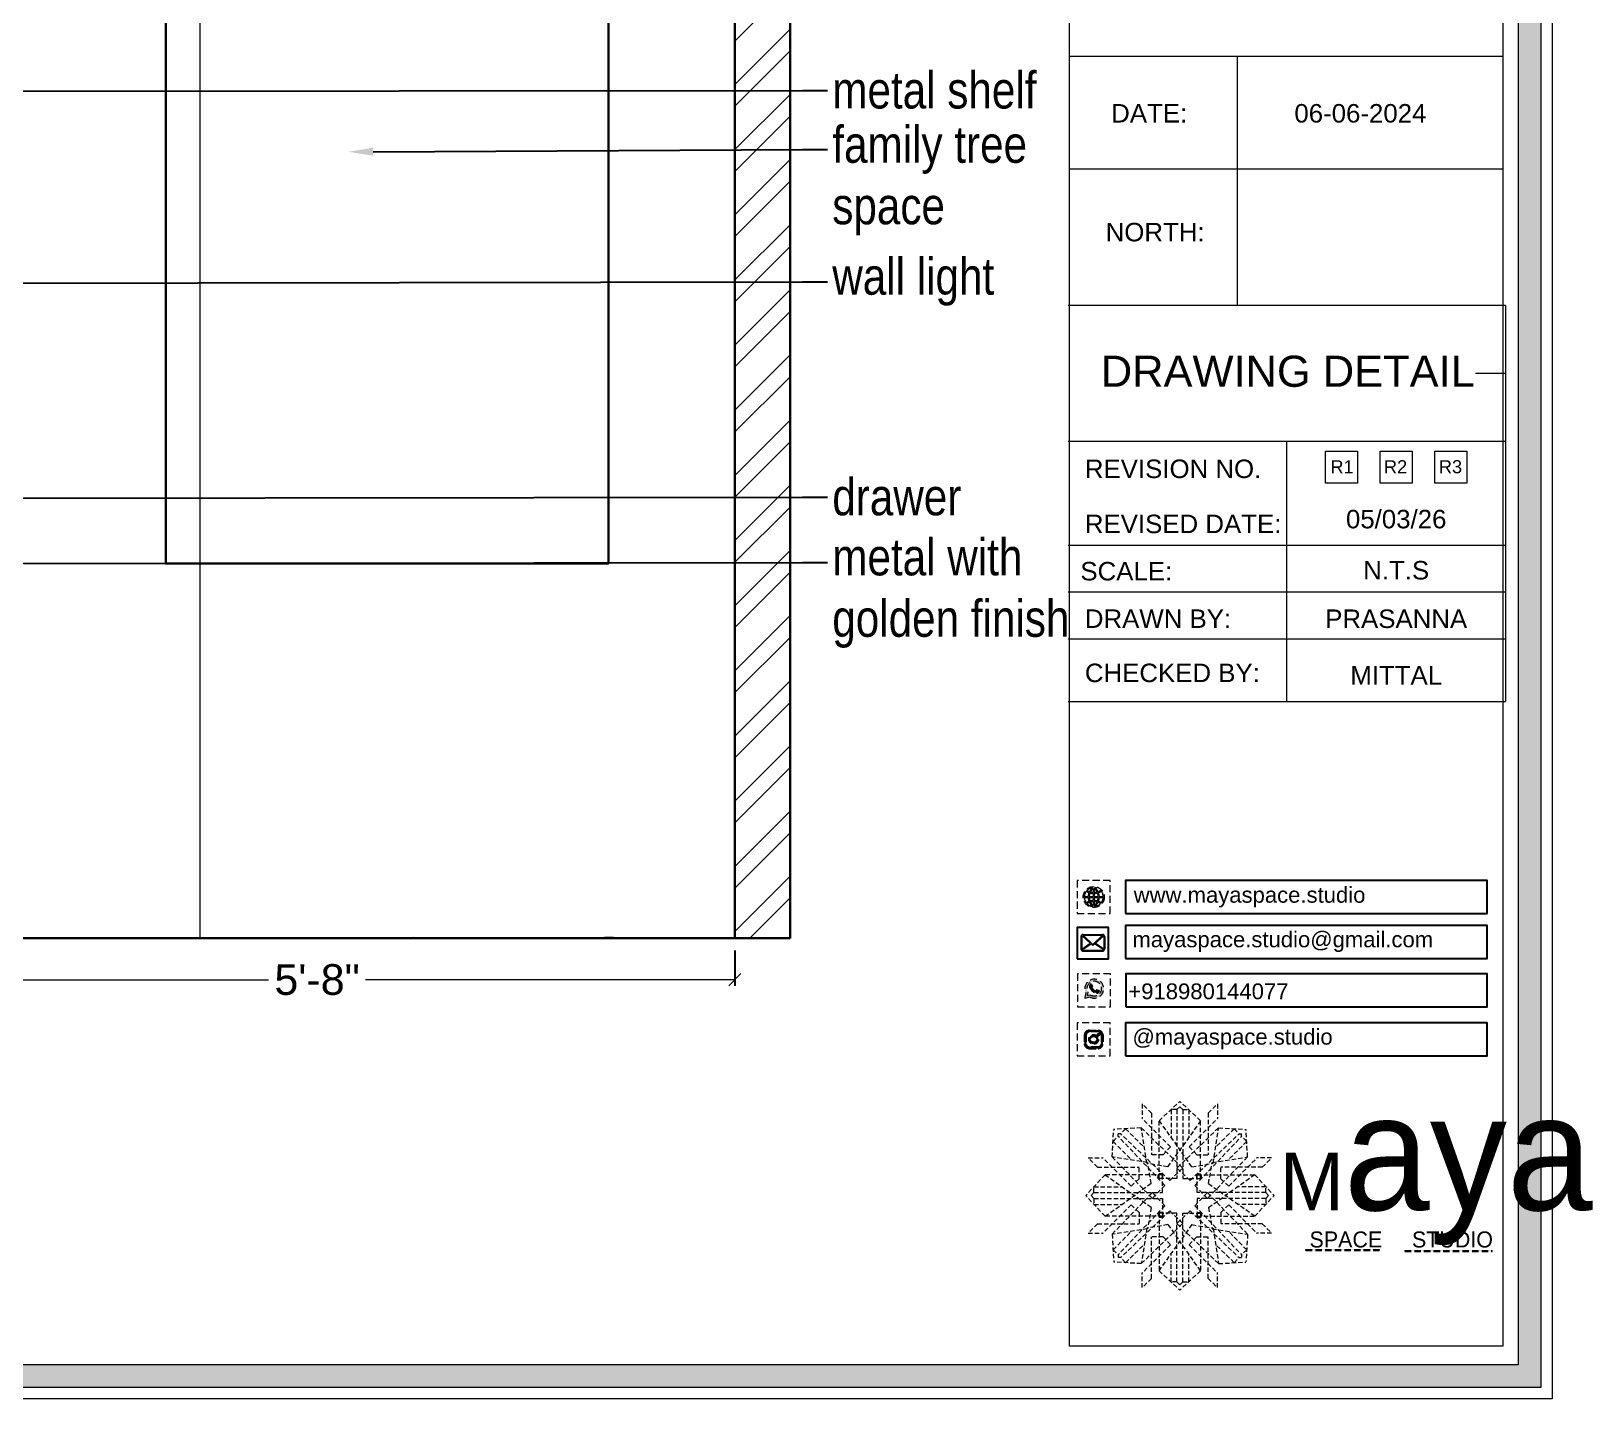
# Model space of a CAD drawing. Header units: millimetres. Extents: x 56222 to 3066687, y -650199 to -121287.
# Drawn here: x 131676.2 to 131803.3, y -183193.3 to -183082 of the extents above; entities that cross this region are included whole.
import ezdxf
from ezdxf import colors
from ezdxf.entities.mleader import LeaderData, LeaderLine
from ezdxf.enums import TextEntityAlignment as Align
from ezdxf.math import Vec2, Vec3

# ---------------------------------------------------------------- set-up
doc = ezdxf.new("R2010")
doc.units = ezdxf.units.MM
doc.header["$MEASUREMENT"] = 0
doc.header["$PDMODE"] = 35
doc.linetypes.add('DASHEDX2', pattern=[1.5, 1, -0.5])
doc.layers.get('Defpoints').update_dxf_attribs({"color": 220})
doc.layers.add('AR HATCH-7', color=7, linetype='Continuous')
for name, color, linetype, lineweight in [('dim05', 1, 'Continuous', 13), ('Dimension', 10, 'DASHEDX2', 20), ('FURNITURE', 32, 'Continuous', 9), ('HACHA', 253, 'Continuous', 5), ('NAME PLATE', 7, 'Continuous', 25), ('Text', 7, 'Continuous', 15), ('TILE', 14, 'Continuous', 9), ('wall', 7, 'Continuous', 30), ('XX~SLAB ( BEAM )~ ( DIM )', 7, 'Continuous', 9)]:
    doc.layers.add(name, color=color, linetype=linetype, lineweight=lineweight)
doc.styles.add('Arial', font='arial.ttf')
doc.styles.get("Standard").update_dxf_attribs({"font": 'arial.ttf', "height": 6})
doc.styles.add('style4', font='ARIALN.TTF')
doc.dimstyles.new('ISO-25', dxfattribs={"dimtxt": 2.5, "dimasz": 1, "dimexe": 0.5, "dimexo": 1, "dimtad": 0, "dimdec": 1, "dimlunit": 4, "dimtxsty": 'Standard', "dimblk": 'OBLIQUE', "dimcen": 2.5, "dimclrd": 1, "dimclre": 1, "dimclrt": 5, "dimadec": 0, "dimazin": 0, "dimtfac": 1, "dimtdec": 1, "dimtmove": 0, "dimatfit": 3, "dimfxl": 1, "dimlwd": -1, "dimarcsym": 0})

# ---------------------------------------------------------------- blocks, each defined once
blk = doc.blocks.new('_Oblique')
at = {"layer": 'wall', "color": 0, "lineweight": -2}
blk.add_line((-0.5, -0.5), (0.5, 0.5), dxfattribs=at)
blk = doc.blocks.new('*D228')
at = {"layer": 'Defpoints', "color": 0, "lineweight": 30, "transparency": 16777216}
for p in [(131665.49, -183155.85), (131733.49, -183155.85), (131733.49, -183159.23)]:
    blk.add_point(p, dxfattribs=at)
at = {"layer": 'dim05', "color": 1, "linetype": 'Continuous', "lineweight": -2, "transparency": 16777216}
for p, q in [((131665.49, -183156.85), (131665.49, -183159.73)), ((131733.49, -183156.85), (131733.49, -183159.73))]:
    blk.add_line(p, q, dxfattribs=at)
at = {"layer": 'dim05', "color": 1, "linetype": 'Continuous', "transparency": 16777216}
for p, q in [((131665.49, -183159.23), (131695.54, -183159.23)), ((131733.49, -183159.23), (131703.43, -183159.23))]:
    blk.add_line(p, q, dxfattribs=at)
at = {"layer": 'dim05', "color": 1, "transparency": 16777216, "rotation": 180}
blk.add_blockref('_Oblique', (131665.49, -183159.23), dxfattribs=at)
at = {"layer": 'dim05', "color": 1, "transparency": 16777216}
blk.add_blockref('_Oblique', (131733.49, -183159.23), dxfattribs=at)
at = {"layer": 'dim05', "color": 5, "lineweight": 25, "transparency": 16777216, "insert": (131699.49, -183159.23), "char_height": 2.5, "attachment_point": 5, "style": 'Arial'}
blk.add_mtext('5\'-8"', dxfattribs=at)
blk = doc.blocks.new('FSFSF')
at = {"color": 42, "lineweight": 5, "true_color": 0xe0ac11}
for p, q in [((28600.03, 143.51), (28600.03, 140.16)), ((28602.15, 141.41), (28600.03, 143.51)), ((28603.86, 139.69), (28608.58, 144.08)), ((28607.9, 142.22), (28606.58, 142.22)), ((28606.58, 142.22), (28606.58, 135.84)), ((28607.9, 142.22), (28608.58, 142.85)), ((28607.9, 142.22), (28607.9, 126.58)), ((28613.31, 139.69), (28608.58, 144.08)), ((28609.27, 142.22), (28608.59, 142.85)), ((28609.27, 142.22), (28609.27, 126.58)), ((28609.27, 142.22), (28610.59, 142.22)), ((28610.59, 142.22), (28610.59, 135.84)), ((28615.02, 141.41), (28617.14, 143.51)), ((28617.14, 143.51), (28617.14, 140.16)), ((28606.47, 133.76), (28600.03, 140.16)), ((28602.15, 141.41), (28602.15, 131.95)), ((28603.86, 126.58), (28603.86, 139.69)), ((28603.86, 139.69), (28608.58, 133.02)), ((28613.31, 139.69), (28608.59, 133.02)), ((28610.7, 133.76), (28617.14, 140.16)), ((28613.31, 126.58), (28613.31, 139.69)), ((28615.02, 141.41), (28615.02, 131.95)), ((28593.19, 131.45), (28593.54, 137.71)), ((28593.39, 135), (28594.56, 136.12)), ((28599.8, 138.06), (28593.54, 137.71)), ((28595.12, 136.69), (28594.53, 136.69)), ((28594.56, 136.12), (28594.56, 136.71)), ((28605.17, 124.98), (28594.56, 136.12)), ((28596.24, 137.86), (28595.12, 136.69)), ((28606.27, 126.08), (28595.12, 136.69)), ((28596.24, 137.86), (28600.47, 133.65)), ((28601.03, 130), (28599.8, 138.06)), ((28599.8, 138.05), (28608.58, 129.56)), ((28617.37, 138.05), (28608.59, 129.56)), ((28610.9, 126.08), (28622.05, 136.69)), ((28612.02, 124.98), (28622.62, 136.12)), ((28616.14, 130), (28617.37, 138.06)), ((28620.93, 137.86), (28616.7, 133.65)), ((28617.37, 138.06), (28623.63, 137.71)), ((28620.93, 137.86), (28622.05, 136.69)), ((28622.05, 136.69), (28622.64, 136.69)), ((28622.62, 136.12), (28622.62, 136.71)), ((28623.8, 135), (28622.62, 136.12)), ((28624, 131.45), (28623.65, 137.71)), ((28593.39, 135), (28597.6, 130.78)), ((28604.75, 131.95), (28602.15, 131.95)), ((28606.47, 133.76), (28604.75, 131.95)), ((28605.86, 129.18), (28608.58, 133.02)), ((28611.31, 129.18), (28608.59, 133.02)), ((28610.7, 133.76), (28612.42, 131.95)), ((28612.42, 131.95), (28615.02, 131.95)), ((28623.8, 135), (28619.59, 130.78)), ((28587.73, 131.22), (28591.08, 131.22)), ((28589.84, 129.1), (28587.73, 131.22)), ((28589.84, 129.1), (28599.29, 129.1)), ((28597.49, 124.78), (28591.08, 131.22)), ((28593.19, 131.45), (28601.69, 122.67)), ((28601.25, 130.22), (28593.19, 131.45)), ((28599.29, 126.5), (28599.29, 129.1)), ((28605.86, 129.18), (28601.03, 130)), ((28602.07, 125.39), (28601.25, 130.22)), ((28606.27, 126.08), (28608.58, 128.27)), ((28607.9, 128.92), (28608.58, 129.56)), ((28607.9, 128.92), (28608.58, 128.27)), ((28609.27, 128.92), (28608.59, 129.56)), ((28609.27, 128.92), (28608.59, 128.27)), ((28610.9, 126.08), (28608.59, 128.27)), ((28611.31, 129.18), (28616.14, 130)), ((28615.12, 125.39), (28615.94, 130.22)), ((28623.99, 131.45), (28615.5, 122.67)), ((28615.94, 130.22), (28624, 131.45)), ((28627.34, 129.1), (28617.89, 129.1)), ((28617.89, 126.5), (28617.89, 129.1)), ((28619.7, 124.78), (28626.1, 131.22)), ((28629.45, 131.22), (28626.1, 131.22)), ((28627.34, 129.1), (28629.45, 131.22)), ((28591.56, 127.39), (28587.17, 122.66)), ((28589.03, 123.35), (28589.03, 124.67)), ((28589.03, 124.67), (28595.4, 124.67)), ((28604.66, 127.39), (28591.56, 127.39)), ((28591.56, 127.39), (28598.23, 122.67)), ((28597.49, 124.78), (28599.29, 126.5)), ((28602.07, 125.39), (28598.23, 122.67)), ((28605.17, 124.98), (28602.97, 122.67)), ((28603.68, 126.54), (28603.68, 127.39)), ((28604.66, 126.54), (28603.68, 126.54)), ((28604.71, 127.57), (28603.86, 127.57)), ((28607.9, 126.58), (28603.86, 126.58)), ((28604.66, 123.35), (28604.66, 127.39)), ((28604.7, 126.58), (28604.71, 127.57)), ((28609.27, 126.58), (28613.31, 126.58)), ((28612.02, 124.98), (28614.21, 122.67)), ((28612.46, 126.58), (28612.46, 127.57)), ((28612.46, 127.57), (28613.31, 127.57)), ((28612.52, 123.35), (28612.52, 127.39)), ((28612.52, 127.39), (28625.63, 127.39)), ((28612.52, 126.54), (28613.51, 126.54)), ((28613.51, 126.54), (28613.51, 127.39)), ((28615.12, 125.39), (28618.96, 122.67)), ((28619.7, 124.78), (28617.89, 126.5)), ((28625.63, 127.39), (28618.96, 122.67)), ((28628.16, 124.67), (28621.78, 124.67)), ((28625.63, 127.39), (28630.02, 122.66)), ((28628.16, 123.35), (28628.16, 124.67)), ((28591.56, 117.94), (28587.17, 122.66)), ((28589.03, 123.35), (28588.4, 122.67)), ((28589.03, 121.98), (28588.4, 122.65)), ((28589.03, 123.35), (28604.66, 123.35)), ((28589.03, 121.98), (28604.66, 121.98)), ((28589.03, 121.98), (28589.03, 120.66)), ((28591.56, 117.94), (28598.23, 122.65)), ((28593.19, 113.88), (28601.69, 122.65)), ((28602.07, 119.94), (28598.23, 122.65)), ((28602.33, 123.35), (28601.69, 122.67)), ((28602.33, 121.98), (28601.69, 122.65)), ((28602.33, 123.35), (28602.97, 122.67)), ((28602.33, 121.98), (28602.97, 122.65)), ((28605.17, 120.35), (28602.97, 122.65)), ((28604.66, 121.98), (28604.66, 117.94)), ((28612.02, 120.35), (28614.21, 122.65)), ((28628.16, 123.35), (28612.52, 123.35)), ((28612.52, 121.98), (28612.52, 117.94)), ((28628.16, 121.98), (28612.52, 121.98)), ((28614.85, 123.35), (28614.21, 122.67)), ((28614.85, 121.98), (28614.21, 122.65)), ((28614.85, 123.35), (28615.5, 122.67)), ((28614.85, 121.98), (28615.5, 122.65)), ((28615.12, 119.94), (28618.96, 122.65)), ((28623.99, 113.88), (28615.5, 122.65)), ((28625.63, 117.94), (28618.96, 122.65)), ((28625.63, 117.94), (28630.02, 122.66)), ((28628.16, 123.35), (28628.78, 122.67)), ((28628.16, 121.98), (28628.78, 122.65)), ((28628.16, 121.98), (28628.16, 120.66)), ((28589.03, 120.66), (28595.4, 120.66)), ((28597.49, 120.54), (28591.08, 114.11)), ((28604.66, 117.94), (28591.56, 117.94)), ((28605.17, 120.35), (28594.56, 109.2)), ((28606.27, 119.15), (28595.12, 108.54)), ((28597.49, 120.54), (28599.29, 118.83)), ((28599.29, 118.83), (28599.29, 116.23)), ((28602.07, 119.94), (28601.25, 115.1)), ((28604.66, 118.78), (28603.68, 118.78)), ((28603.68, 118.78), (28603.68, 117.94)), ((28607.9, 118.65), (28603.86, 118.65)), ((28603.86, 118.65), (28603.86, 105.54)), ((28604.71, 117.66), (28603.86, 117.66)), ((28604.7, 118.65), (28604.71, 117.66)), ((28606.27, 119.15), (28608.58, 116.96)), ((28607.9, 103.01), (28607.9, 118.65)), ((28610.9, 119.15), (28608.59, 116.96)), ((28609.27, 118.65), (28613.31, 118.65)), ((28609.27, 103.01), (28609.27, 118.65)), ((28610.9, 119.15), (28622.05, 108.54)), ((28612.02, 120.35), (28622.62, 109.2)), ((28612.46, 118.65), (28612.46, 117.66)), ((28612.46, 117.66), (28613.31, 117.66)), ((28612.52, 118.78), (28613.51, 118.78)), ((28612.52, 117.94), (28625.63, 117.94)), ((28613.31, 118.65), (28613.31, 105.54)), ((28613.51, 118.78), (28613.51, 117.94)), ((28615.12, 119.94), (28615.94, 115.1)), ((28619.7, 120.54), (28617.89, 118.83)), ((28617.89, 118.83), (28617.89, 116.23)), ((28619.7, 120.54), (28626.1, 114.11)), ((28628.16, 120.66), (28621.78, 120.66)), ((28589.84, 116.23), (28587.73, 114.11)), ((28587.73, 114.11), (28591.08, 114.11)), ((28589.84, 116.23), (28599.29, 116.23)), ((28601.25, 115.1), (28593.19, 113.87)), ((28593.19, 113.87), (28593.54, 107.62)), ((28593.39, 110.32), (28597.6, 114.55)), ((28599.8, 107.17), (28608.58, 115.67)), ((28601.03, 115.23), (28599.8, 107.17)), ((28605.86, 116.05), (28601.03, 115.23)), ((28605.86, 116.05), (28608.58, 112.21)), ((28607.9, 116.31), (28608.58, 116.96)), ((28607.9, 116.31), (28608.58, 115.67)), ((28609.27, 116.31), (28608.59, 116.96)), ((28609.27, 116.31), (28608.59, 115.67)), ((28611.31, 116.05), (28608.59, 112.21)), ((28617.37, 107.17), (28608.59, 115.67)), ((28611.31, 116.05), (28616.14, 115.23)), ((28615.94, 115.1), (28624, 113.87)), ((28616.14, 115.23), (28617.37, 107.17)), ((28627.34, 116.23), (28617.89, 116.23)), ((28623.8, 110.32), (28619.59, 114.55)), ((28624, 113.87), (28623.65, 107.62)), ((28629.45, 114.11), (28626.1, 114.11)), ((28627.34, 116.23), (28629.45, 114.11)), ((28593.39, 110.32), (28594.56, 109.2)), ((28596.24, 107.37), (28600.47, 111.58)), ((28606.47, 111.47), (28600.03, 105.07)), ((28602.15, 103.82), (28602.15, 113.27)), ((28604.75, 113.27), (28602.15, 113.27)), ((28603.86, 105.54), (28608.58, 112.21)), ((28606.47, 111.47), (28604.75, 113.27)), ((28613.31, 105.54), (28608.59, 112.21)), ((28610.7, 111.47), (28612.42, 113.27)), ((28610.7, 111.47), (28617.14, 105.07)), ((28612.42, 113.27), (28615.02, 113.27)), ((28615.02, 103.82), (28615.02, 113.27)), ((28620.93, 107.37), (28616.7, 111.58)), ((28623.8, 110.32), (28622.62, 109.2)), ((28599.8, 107.17), (28593.54, 107.52)), ((28595.12, 108.54), (28594.53, 108.54)), ((28594.56, 109.2), (28594.56, 108.61)), ((28596.24, 107.37), (28595.12, 108.54)), ((28606.58, 103.01), (28606.58, 109.38)), ((28610.59, 103.01), (28610.59, 109.38)), ((28617.37, 107.17), (28623.63, 107.52)), ((28620.93, 107.37), (28622.05, 108.54)), ((28622.05, 108.54), (28622.64, 108.54)), ((28622.62, 109.2), (28622.62, 108.61)), ((28600.03, 101.71), (28600.03, 105.07)), ((28602.15, 103.82), (28600.03, 101.71)), ((28603.86, 105.54), (28608.58, 101.15)), ((28613.31, 105.54), (28608.58, 101.15)), ((28615.02, 103.82), (28617.14, 101.71)), ((28617.14, 101.71), (28617.14, 105.07)), ((28607.9, 103.01), (28606.58, 103.01)), ((28607.9, 103.01), (28608.58, 102.38)), ((28609.27, 103.01), (28608.59, 102.38)), ((28609.27, 103.01), (28610.59, 103.01))]:
    blk.add_line(p, q, dxfattribs=at)
blk = doc.blocks.new('hgwg')
at = {"layer": 'Dimension', "true_color": 0xd39e00}
h = blk.add_hatch(color=42, dxfattribs=at)
h.dxf.hatch_style = 1
h.paths.add_polyline_path([(27505.71, 45.05), (27494.27, 45.05), (27494.27, 44.9), (27505.71, 44.9)])
h = blk.add_hatch(color=42, dxfattribs=at)
h.dxf.hatch_style = 1
h.paths.add_polyline_path([(27523.3, 44.9), (27509.68, 44.9), (27509.68, 44.75), (27523.3, 44.75)])
at = {"layer": 'Dimension', "color": 42, "true_color": 0xd39e00}
for p, q in [((27494.27, 45.05), (27505.71, 45.05)), ((27494.27, 44.9), (27494.27, 45.05)), ((27494.27, 44.9), (27505.71, 44.9)), ((27505.71, 45.05), (27505.71, 44.9)), ((27509.68, 44.9), (27523.3, 44.9)), ((27509.68, 44.9), (27509.68, 44.75)), ((27509.68, 44.75), (27523.3, 44.75)), ((27523.3, 44.75), (27523.3, 44.9))]:
    blk.add_line(p, q, dxfattribs=at)
at = {"layer": 'Dimension', "color": 42, "true_color": 0xd39e00, "attachment_point": 1}
for s, width, insert, char_height in [('{\\fCinzel|b0|i0|c0|p2;\\H1.5x;M\\fAmsterdam One|b0|i0|c0|p2;\\H2x;aya}', 85.3277, (27490.17, 69.17), 6), ('{\\fCinzel|b0|i0|c0|p0;SPACE     STUDIO}', 66.129, (27494.83, 47.86), 2.5)]:
    blk.add_mtext_dynamic_manual_height_columns(s, width=width, gutter_width=30, heights=[0], dxfattribs=dict(at, insert=insert, char_height=char_height))
blk = doc.blocks.new('QEGW4TG')
at = {"layer": 'Dimension', "true_color": 0x000000}
h = blk.add_hatch(color=18, dxfattribs=at)
h.dxf.hatch_style = 1
h.paths.add_polyline_path([(2.69, 1.93, 0.170513), (2.95, 1.97, 0.190337), (3.11, 2.18, 0.316231), (3.07, 2.28), (2.79, 2.37, 0.273721), (2.69, 2.34, 0.040749), (2.63, 2.27, -0.441282), (2.53, 2.25, -0.11828), (2.06, 2.64, -0.441282), (2.07, 2.74, 0.040749), (2.13, 2.81, 0.290083), (2.14, 2.92), (2.01, 3.18, 0.316231), (1.91, 3.2, 0.190337), (1.73, 3, 0.170513), (1.72, 2.74, 0.252784)], flags=0)
h.paths.add_polyline_path([(1.19, 1.98), (1.03, 1.3, 0.550912), (1.11, 1.23), (1.75, 1.39, 6.344125)])
h.paths.add_polyline_path([(1.81, 1.7), (1.4, 1.6), (1.5, 2.03, -9.071339)], flags=16)
h.paths.add_polyline_path([(3.11, 2.16, -0.17811), (2.95, 1.97, -0.170513), (2.69, 1.93, -0.252784), (1.72, 2.74, -0.170513), (1.73, 3, -0.17811), (1.89, 3.19, -0.370089), (2.01, 3.18), (2.14, 2.92, -0.307185), (2.13, 2.8, -0.041087), (2.06, 2.73, 0.321676), (2.05, 2.65, 0.126524), (2.55, 2.24, 0.312216), (2.62, 2.26, -0.041087), (2.68, 2.34, -0.290673), (2.79, 2.37), (3.07, 2.28, -0.370089)], flags=0)
h = blk.add_hatch(color=18, dxfattribs=at)
h.dxf.hatch_style = 1
h.paths.add_polyline_path([(2.79, 2.37, 0.273721), (2.69, 2.34, 0.040749), (2.63, 2.27, -0.441282), (2.53, 2.25, -0.11828), (2.06, 2.64, -0.441282), (2.07, 2.74, 0.040749), (2.13, 2.81, 0.290083), (2.14, 2.92), (2.01, 3.18, 0.316231), (1.91, 3.2, 0.190337), (1.73, 3, 0.170513), (1.72, 2.74, 0.252784), (2.69, 1.93, 0.170513), (2.95, 1.97, 0.190337), (3.11, 2.18, 0.316231), (3.07, 2.28)])
for p, q in [((2.01, 3.18), (2.14, 2.92)), ((3.07, 2.28), (2.8, 2.36)), ((1.19, 1.98), (1.03, 1.3)), ((1.1, 1.23), (1.75, 1.39)), ((1.5, 2.03), (1.4, 1.6)), ((1.4, 1.6), (1.81, 1.7))]:
    blk.add_line(p, q)
blk.add_lwpolyline([(0, 0), (4.68, 0), (4.68, 4.68), (0, 4.68)], close=True)
for centre, radius, start, end in [((2.39, 2.56), 1.34, 241.4727, 205.6422), ((2.39, 2.56), 1.04, 235.9962, 210.8333), ((2.09, 2.87), 0.39, 159.7007, 198.4072), ((2.96, 3.23), 1.33, 201.4218, 258.1669), ((2.07, 2.87), 0.364, 118.9685, 159.3648), ((1.94, 3.12), 0.0896, 41.8985, 123.1344), ((2.11, 2.68), 0.066, 135.9932, 224.8892), ((1.67, 3.16), 0.586, 312.4617, 321.8728), ((3.12, 3.42), 1.31, 216.5455, 243.5279), ((2.05, 2.87), 0.104, 320.3924, 28.6971), ((2.57, 2.3), 0.066, 234.2482, 323.1441), ((3.11, 1.94), 0.586, 137.2645, 146.6756), ((2.76, 2.27), 0.104, 70.4402, 138.745), ((3.03, 2.2), 0.0896, 336.0029, 57.2388), ((1.09, 1.29), 0.0598, 164.8483, 282.1458), ((2.75, 2.31), 0.39, 260.7301, 299.4366), ((2.76, 2.29), 0.364, 299.7725, 340.1688)]:
    blk.add_arc(centre, radius, start, end)
blk = doc.blocks.new('ASGERG')
at = {"layer": 'Dimension', "true_color": 0x000000}
h = blk.add_hatch(color=18, dxfattribs=at)
h.dxf.hatch_style = 1
h.paths.add_polyline_path([(0.99, 1.7, 0.353872), (1.69, 1.03), (2.96, 1.03, 0.353872), (3.66, 1.7), (3.66, 2.99, 0.353872), (2.96, 3.67), (1.69, 3.67, 0.353872), (0.99, 2.99)])
h.paths.add_polyline_path([(1.27, 2.97, -0.353872), (1.72, 3.4), (2.94, 3.4, -0.353872), (3.38, 2.97), (3.38, 1.72, -0.353872), (2.94, 1.3), (1.72, 1.3, -0.353872), (1.27, 1.72)], flags=16)
h.paths.add_polyline_path([(3.02, 2.35, -1), (1.64, 2.35, -1)], flags=0)
h.paths.add_polyline_path([(2.74, 2.35, -1), (1.92, 2.35, -1)], flags=0)
h.paths.add_polyline_path([(2.86, 3.02, -1), (3.19, 3.02, -1)], flags=0)
h.paths.add_polyline_path([(1.64, 2.35, 1), (3.02, 2.35, 1)], flags=0)
h = blk.add_hatch(color=18, dxfattribs=at)
h.dxf.hatch_style = 1
h.paths.add_polyline_path([(1.64, 2.35, 1), (3.02, 2.35, 1)])
h.paths.add_polyline_path([(2.74, 2.35, -1), (1.92, 2.35, -1)], flags=16)
h = blk.add_hatch(color=18, dxfattribs=at)
h.dxf.hatch_style = 1
h.paths.add_polyline_path([(3.19, 3.02, 1), (2.86, 3.02, 1)])
for p, q in [((0.99, 2.99), (0.99, 1.7)), ((1.27, 2.97), (1.27, 1.72)), ((1.69, 3.67), (2.96, 3.67)), ((2.94, 3.4), (1.72, 3.4)), ((3.38, 2.97), (3.38, 1.72)), ((3.66, 2.99), (3.66, 1.7)), ((1.69, 1.03), (2.96, 1.03)), ((2.94, 1.3), (1.72, 1.3))]:
    blk.add_line(p, q)
blk.add_lwpolyline([(0, 0), (4.68, 0), (4.68, 4.68), (0, 4.68)], close=True)
for centre, radius in [((2.33, 2.35), 0.694), ((2.33, 2.35), 0.414), ((3.02, 3.02), 0.168)]:
    blk.add_circle(centre, radius)
for centre, radius, start, end in [((1.76, 2.89), 0.778, 94.8631, 172.8127), ((1.76, 2.91), 0.491, 94.8631, 172.8127), ((2.9, 2.91), 0.491, 7.1873, 85.1369), ((2.89, 2.89), 0.778, 7.1873, 85.1369), ((1.76, 1.8), 0.778, 187.1873, 265.1369), ((1.76, 1.78), 0.491, 187.1873, 265.1369), ((2.9, 1.78), 0.491, 274.8631, 352.8127), ((2.89, 1.8), 0.778, 274.8631, 352.8127)]:
    blk.add_arc(centre, radius, start, end)
blk = doc.blocks.new('DTGWEGEARG')
at = {"layer": 'Dimension', "true_color": 0x000000}
h = blk.add_hatch(color=18, dxfattribs=at)
h.dxf.hatch_style = 1
h.paths.add_polyline_path([(3.83, 2.34, 1), (0.85, 2.34, 1)])
h.paths.add_polyline_path([(2.51, 1.01, 0.105795), (2.96, 1.58, -0.055205), (3.3, 1.41, -0.169822)], flags=16)
h.paths.add_polyline_path([(2.41, 1.12), (2.41, 1.69, -0.058279), (2.81, 1.63, -0.103353)], flags=16)
h.paths.add_polyline_path([(2.26, 1.13, -0.101741), (1.87, 1.63, -0.057171), (2.26, 1.69)], flags=16)
h.paths.add_polyline_path([(2.17, 1.01, -0.169822), (1.38, 1.41, -0.055205), (1.72, 1.58, 0.105795)], flags=16)
h.paths.add_polyline_path([(3.02, 1.72, 0.081336), (3.13, 2.27), (3.68, 2.27, -0.152069), (3.4, 1.52, 0.05687)], flags=16)
h.paths.add_polyline_path([(2.87, 1.77, 0.061945), (2.41, 1.84), (2.41, 2.27), (2.98, 2.27, -0.081344)], flags=16)
h.paths.add_polyline_path([(2.26, 1.84, 0.060923), (1.8, 1.77, -0.081344), (1.7, 2.27), (2.26, 2.27)], flags=16)
h.paths.add_polyline_path([(1.66, 1.72, 0.05687), (1.28, 1.52, -0.152069), (1, 2.27), (1.55, 2.27, 0.081336)], flags=16)
h.paths.add_polyline_path([(2.41, 2.42), (2.41, 2.83, 0.061945), (2.87, 2.91, -0.080009), (2.98, 2.42)], flags=16)
h.paths.add_polyline_path([(3.13, 2.42, 0.080116), (3.02, 2.96, 0.05687), (3.4, 3.16, 0.028258), (3.3, 3.27, -0.055205), (2.96, 3.1, 0.105795), (2.51, 3.67, -0.36029), (3.68, 2.42)], flags=16)
h.paths.add_polyline_path([(2.26, 2.42), (1.7, 2.42, -0.080009), (1.8, 2.91, 0.060923), (2.26, 2.84)], flags=16)
h.paths.add_polyline_path([(1.55, 2.42), (1, 2.42, -0.150466), (1.28, 3.16, 0.05687), (1.66, 2.96, 0.080116)], flags=16)
h.paths.add_polyline_path([(2.41, 2.98), (2.41, 3.56, -0.103353), (2.81, 3.05, -0.058279)], flags=16)
h.paths.add_polyline_path([(2.26, 2.99, -0.057171), (1.87, 3.05, -0.101741), (2.26, 3.55)], flags=16)
h.paths.add_polyline_path([(1.72, 3.1, -0.055205), (1.38, 3.27, -0.169822), (2.17, 3.67, 0.105795)], flags=16)
blk.add_lwpolyline([(0, 0), (4.68, 0), (4.68, 4.68), (0, 4.68)], close=True)
at = {"layer": 'Dimension', "color": 18, "true_color": 0x000000}
for p, q in [((1, 2.42), (1.55, 2.42)), ((1, 2.27), (1.55, 2.27)), ((1.7, 2.42), (2.26, 2.42)), ((1.7, 2.27), (2.26, 2.27)), ((2.26, 3.55), (2.26, 2.99)), ((2.26, 2.84), (2.26, 2.42)), ((2.26, 2.27), (2.26, 1.84)), ((2.41, 3.56), (2.41, 2.98)), ((2.41, 2.83), (2.41, 2.42)), ((2.41, 2.42), (2.98, 2.42)), ((2.41, 2.27), (2.98, 2.27)), ((2.41, 2.27), (2.41, 1.84)), ((3.13, 2.42), (3.68, 2.42)), ((3.13, 2.27), (3.68, 2.27)), ((2.26, 1.69), (2.26, 1.13)), ((2.41, 1.69), (2.41, 1.12))]:
    blk.add_line(p, q, dxfattribs=at)
blk.add_circle((2.34, 2.34), 1.49, dxfattribs=at)
for centre, radius, start, end in [((2.34, 2.34), 1.34, 142.3819, 176.6093), ((2.34, 2.34), 1.34, 183.0315, 217.6181), ((2.34, 4.74), 1.9, 236.1399, 249.1595), ((2.34, 2.34), 1.34, 97.3549, 135.9073), ((2.34, 4.74), 1.75, 236.7417, 249.3811), ((3.28, 2.34), 1.73, 159.0567, 177.3789), ((3.28, 2.34), 1.73, 182.3435, 200.9433), ((3.28, 2.34), 1.58, 158.8325, 177.1302), ((3.28, 2.34), 1.58, 182.5658, 201.1675), ((3.28, 2.34), 1.73, 129.9301, 154.0867), ((2.34, 4.74), 1.9, 253.6799, 267.6253), ((3.28, 2.34), 1.58, 130.1073, 153.3446), ((2.34, 4.74), 1.75, 254.3336, 267.422), ((1.4, 2.34), 1.58, 26.6554, 50.2584), ((2.34, 4.74), 1.75, 272.3248, 285.6664), ((2.34, 4.74), 1.9, 272.1415, 286.3201), ((2.34, 2.34), 1.34, 3.3907, 82.6451), ((1.4, 2.34), 1.73, 25.9133, 50.0699), ((1.4, 2.34), 1.58, 2.8698, 21.1675), ((1.4, 2.34), 1.58, 338.8325, 357.4342), ((2.34, 4.74), 1.75, 290.6189, 303.2583), ((2.34, 4.74), 1.9, 290.8405, 303.8601), ((1.4, 2.34), 1.73, 2.6211, 20.9433), ((1.4, 2.34), 1.73, 339.0567, 357.6565), ((2.34, 2.34), 1.34, 322.3819, 356.9685), ((2.34, -0.06), 1.9, 110.8405, 123.8601), ((2.34, -0.06), 1.75, 110.6189, 123.2583), ((2.34, 2.34), 1.34, 224.0927, 262.6451), ((3.28, 2.34), 1.73, 205.9133, 230.0699), ((2.34, -0.06), 1.9, 92.3747, 106.3201), ((2.34, -0.06), 1.75, 92.578, 105.6664), ((3.28, 2.34), 1.58, 206.6554, 229.8927), ((2.34, -0.06), 1.9, 73.6799, 87.8585), ((2.34, -0.06), 1.75, 74.3336, 87.6752), ((1.4, 2.34), 1.58, 309.7416, 333.3446), ((1.4, 2.34), 1.73, 309.9301, 334.0867), ((2.34, 2.34), 1.34, 277.3549, 315.9073), ((2.34, -0.06), 1.75, 56.7417, 69.3811), ((2.34, -0.06), 1.9, 56.1399, 69.1595)]:
    blk.add_arc(centre, radius, start, end, dxfattribs=at)

msp = doc.modelspace()

# ---------------------------------------------------------------- hatches: boundary and pattern name
at = {"layer": 'AR HATCH-7', "lineweight": 9, "true_color": 0x939598}
h = msp.add_hatch(dxfattribs=at)
h.set_pattern_fill('ANSI32', color=252, scale=10)
h.paths.add_polyline_path([(131552.485, -183040.849), (131547.985, -183040.849), (131547.985, -183155.849), (131552.485, -183155.849)])
h.paths.add_polyline_path([(131737.985, -183040.849), (131733.485, -183040.849), (131733.485, -183050.177), (131737.985, -183050.17)])
h.paths.add_polyline_path([(131737.985, -183050.17), (131733.485, -183050.177), (131733.485, -183066.178), (131737.985, -183066.155)])
h.paths.add_polyline_path([(131737.985, -183066.155), (131733.485, -183066.178), (131733.485, -183075.864), (131737.985, -183075.858)])
h.paths.add_polyline_path([(131737.985, -183075.858), (131733.485, -183075.864), (131733.485, -183086.848), (131737.985, -183086.843)])
h.paths.add_polyline_path([(131737.985, -183086.843), (131733.485, -183086.848), (131733.485, -183091.682), (131737.985, -183091.659)])
h.paths.add_polyline_path([(131737.985, -183091.659), (131733.485, -183091.682), (131733.485, -183102.423), (131737.985, -183102.416)])
h.paths.add_polyline_path([(131737.985, -183102.416), (131733.485, -183102.423), (131733.485, -183119.959), (131737.985, -183119.954)])
h.paths.add_polyline_path([(131737.985, -183119.954), (131733.485, -183119.959), (131733.485, -183125.266), (131737.985, -183125.26)])
h.paths.add_polyline_path([(131737.985, -183125.26), (131733.485, -183125.266), (131733.485, -183155.849), (131737.985, -183155.849)])
h.paths.add_polyline_path([(131765.341, -183026.953), (131791.033, -183026.953), (131791.033, -183023.776), (131765.341, -183023.776)], flags=9)
h.paths.add_polyline_path([(131771.126, -183063.228), (131784.121, -183063.228), (131784.121, -183060.211), (131771.126, -183060.211)], flags=9)
h.paths.add_polyline_path([(131768.859, -183078.476), (131786.387, -183078.476), (131786.387, -183075.404), (131768.859, -183075.404)], flags=9)
h.paths.add_polyline_path([(131762.634, -183023.674), (131793.723, -183023.674), (131793.723, -183020.496), (131762.634, -183020.496)], flags=9)
h.paths.add_polyline_path([(131781.148, -183131.013), (131793.488, -183131.013), (131793.488, -183128.68), (131781.148, -183128.68)], flags=9)
h.paths.add_polyline_path([(131778.647, -183089.871), (131790.163, -183089.871), (131790.163, -183087.567), (131778.647, -183087.567)], flags=9)
h.paths.add_polyline_path([(131763.28, -183099.546), (131772.113, -183099.546), (131772.113, -183097.211), (131763.28, -183097.211)], flags=9)
h.paths.add_polyline_path([(131763.747, -183089.837), (131770.686, -183089.837), (131770.686, -183087.581), (131763.747, -183087.581)], flags=9)
h.paths.add_polyline_path([(131761.461, -183073.297), (131782.54, -183073.297), (131782.54, -183070.122), (131761.461, -183070.122)], flags=9)
h.paths.add_polyline_path([(131765.432, -183165.237), (131782.371, -183165.237), (131782.371, -183162.588), (131765.432, -183162.588)], flags=9)
h.paths.add_polyline_path([(131765.097, -183161.523), (131778.772, -183161.523), (131778.772, -183158.874), (131765.097, -183158.874)], flags=9)
h.paths.add_polyline_path([(131765.411, -183157.313), (131790.533, -183157.313), (131790.533, -183154.664), (131765.411, -183154.664)], flags=9)
h.paths.add_polyline_path([(131765.626, -183153.663), (131785.132, -183153.663), (131785.132, -183151.014), (131765.626, -183151.014)], flags=9)
h.paths.add_polyline_path([(131760.959, -183055.807), (131783.788, -183055.807), (131783.788, -183052.632), (131760.959, -183052.632)], flags=9)
h.paths.add_polyline_path([(131761.464, -183049.955), (131792.055, -183049.955), (131792.055, -183041.862), (131761.464, -183041.862)], flags=9)
h.paths.add_polyline_path([(131761.464, -183041.182), (131794.442, -183041.182), (131794.442, -183038.838), (131761.464, -183038.838)], flags=9)
h.paths.add_polyline_path([(131761.464, -183038.157), (131787.11, -183038.157), (131787.11, -183035.813), (131761.464, -183035.813)], flags=9)
h.paths.add_polyline_path([(131761.655, -183033.501), (131770.255, -183033.501), (131770.255, -183031.166), (131761.655, -183031.166)], flags=9)
h.paths.add_polyline_path([(131790.501, -183118.587), (131792.924, -183118.587), (131792.924, -183116.402), (131790.501, -183116.402)], flags=9)
h.paths.add_polyline_path([(131786.054, -183118.274), (131788.48, -183118.274), (131788.48, -183116.677), (131786.054, -183116.677)], flags=9)
h.paths.add_polyline_path([(131781.7, -183118.274), (131784.126, -183118.274), (131784.126, -183116.677), (131781.7, -183116.677)], flags=9)
h.paths.add_polyline_path([(131761.589, -183118.811), (131776.728, -183118.811), (131776.728, -183116.477), (131761.589, -183116.477)], flags=9)
h.paths.add_polyline_path([(131782.857, -183123.336), (131791.788, -183123.336), (131791.788, -183120.236), (131782.857, -183120.236)], flags=9)
h.paths.add_polyline_path([(131761.589, -183123.295), (131778.947, -183123.295), (131778.947, -183120.962), (131761.589, -183120.962)], flags=9)
h.paths.add_polyline_path([(131784.232, -183127.499), (131790.354, -183127.499), (131790.354, -183124.4), (131784.232, -183124.4)], flags=9)
h.paths.add_polyline_path([(131761.602, -183130.97), (131774.262, -183130.97), (131774.262, -183128.712), (131761.602, -183128.712)], flags=9)
h.paths.add_polyline_path([(131783.206, -183135.581), (131791.429, -183135.581), (131791.429, -183133.325), (131783.206, -183133.325)], flags=9)
h.paths.add_polyline_path([(131761.589, -183135.42), (131776.612, -183135.42), (131776.612, -183133.087), (131761.589, -183133.087)], flags=9)
h.paths.add_polyline_path([(131761.224, -183127.142), (131769.476, -183127.142), (131769.476, -183124.809), (131761.224, -183124.809)], flags=9)
h.paths.add_polyline_path([(131762.621, -183111.665), (131794.377, -183111.665), (131794.377, -183107.739), (131762.621, -183107.739)], flags=9)
h.paths.add_polyline_path([(131765.86, -183014.834), (131791.704, -183014.834), (131791.704, -183011.659), (131765.86, -183011.659)], flags=9)
h.paths.add_polyline_path([(131568.111, -183172.498), (131630.744, -183172.498), (131630.744, -183162.013), (131568.111, -183162.013)], flags=9)
at = {"layer": 'Dimension', "linetype": 'Continuous', "true_color": 0xd39e00}
h = msp.add_hatch(color=42, dxfattribs=at)
h.paths.add_polyline_path([(131536.499, -183007.577), (131536.499, -183192.413), (131799.097, -183192.413), (131799.097, -183007.577)])
h.paths.add_polyline_path([(131538.342, -183009.42), (131797.254, -183009.42), (131797.254, -183190.57), (131538.342, -183190.57)], flags=16)
at = {"layer": 'Dimension', "true_color": 0x000000}
h = msp.add_hatch(color=18, dxfattribs=at)
h.dxf.hatch_style = 1
h.paths.add_polyline_path([(131763.401, -183156.905, 0.4142136), (131763.596, -183156.709), (131763.596, -183155.731, 0.4142136), (131763.401, -183155.535), (131761.846, -183155.535, 0.4142136), (131761.65, -183155.731), (131761.65, -183156.709, 0.4142136), (131761.846, -183156.905)])
h.paths.add_polyline_path([(131762.768, -183156.315), (131763.487, -183156.795, -0.1989124), (131763.401, -183156.831), (131761.846, -183156.831, -0.1989124), (131761.76, -183156.795), (131762.479, -183156.315), (131762.623, -183156.45)], flags=16)
h.paths.add_polyline_path([(131762.623, -183156.35), (131761.832, -183155.609, -0.0287833), (131761.846, -183155.608), (131763.401, -183155.608, -0.0287833), (131763.415, -183155.609)], flags=16)
h.paths.add_polyline_path([(131762.823, -183156.264), (131763.486, -183155.643, -0.2024819), (131763.523, -183155.731), (131763.523, -183156.709, -0.043076), (131763.521, -183156.73)], flags=16)
h.paths.add_polyline_path([(131762.424, -183156.264), (131761.726, -183156.73, -0.043076), (131761.724, -183156.709), (131761.724, -183155.731, -0.2024819), (131761.761, -183155.643)], flags=16)

# ---------------------------------------------------------------- linework, layer by layer
at = {"color": 18, "true_color": 0x000000}
for points in [[(131765.289, -183153.84), (131794.713, -183153.84), (131794.713, -183151.151), (131765.289, -183151.151)], [(131765.289, -183157.51), (131794.713, -183157.51), (131794.713, -183154.821), (131765.289, -183154.821)], [(131765.303, -183161.426), (131794.713, -183161.426), (131794.713, -183158.736), (131765.303, -183158.736)], [(131765.289, -183165.434), (131794.713, -183165.434), (131794.713, -183162.745), (131765.289, -183162.745)]]:
    msp.add_lwpolyline(points, close=True, dxfattribs=at)
msp.add_lwpolyline([(131761.343, -183157.531), (131763.901, -183157.531), (131763.901, -183154.973), (131761.343, -183154.973)], close=True)
at = {"layer": 'Dimension', "color": 42, "linetype": 'Continuous', "true_color": 0xd39e00}
for p, q in [((131796.006, -183084.084), (131760.721, -183084.084)), ((131774.373, -183084.084), (131774.373, -183104.341)), ((131796.006, -183093.253), (131760.721, -183093.253)), ((131796.22, -183104.341), (131760.612, -183104.341)), ((131796.22, -183104.341), (131796.22, -183136.593)), ((131793.764, -183109.87), (131796.22, -183109.87)), ((131760.612, -183115.399), (131796.22, -183115.399)), ((131778.416, -183136.593), (131778.416, -183115.399)), ((131796.22, -183123.876), (131760.612, -183123.876)), ((131796.22, -183127.694), (131760.612, -183127.694)), ((131796.22, -183131.513), (131760.612, -183131.513)), ((131760.612, -183136.593), (131796.22, -183136.593))]:
    msp.add_line(p, q, dxfattribs=at)
at = {"layer": 'Dimension', "color": 18, "linetype": 'Continuous', "true_color": 0x000000}
for p, q in [((131761.761, -183155.643), (131762.424, -183156.264)), ((131761.832, -183155.609), (131762.623, -183156.35)), ((131761.846, -183155.535), (131763.401, -183155.535)), ((131761.846, -183155.608), (131763.401, -183155.608)), ((131762.623, -183156.35), (131763.415, -183155.609)), ((131762.823, -183156.264), (131763.486, -183155.643)), ((131761.65, -183155.731), (131761.65, -183156.709)), ((131761.724, -183155.731), (131761.724, -183156.709)), ((131761.726, -183156.73), (131762.424, -183156.264)), ((131761.76, -183156.795), (131762.479, -183156.315)), ((131761.846, -183156.831), (131763.401, -183156.831)), ((131761.846, -183156.905), (131763.401, -183156.905)), ((131762.479, -183156.315), (131762.623, -183156.45)), ((131762.623, -183156.45), (131762.768, -183156.315)), ((131763.487, -183156.795), (131762.768, -183156.315)), ((131763.521, -183156.73), (131762.823, -183156.264)), ((131763.523, -183155.731), (131763.523, -183156.709)), ((131763.596, -183155.731), (131763.596, -183156.709))]:
    msp.add_line(p, q, dxfattribs=at)
at = {"layer": 'Dimension', "color": 42, "linetype": 'Continuous', "true_color": 0xd39e00}
for points in [[(131535.578, -183006.656), (131800.018, -183006.656), (131800.018, -183193.335), (131535.578, -183193.335)], [(131536.499, -183007.577), (131799.097, -183007.577), (131799.097, -183192.413), (131536.499, -183192.413)], [(131538.342, -183009.42), (131797.254, -183009.42), (131797.254, -183190.57), (131538.342, -183190.57)], [(131781.568, -183116.219), (131784.166, -183116.219), (131784.166, -183118.817), (131781.568, -183118.817)], [(131786.019, -183116.219), (131788.617, -183116.219), (131788.617, -183118.817), (131786.019, -183118.817)], [(131790.47, -183116.219), (131793.068, -183116.219), (131793.068, -183118.817), (131790.47, -183118.817)]]:
    msp.add_lwpolyline(points, close=True, dxfattribs=at)
at = {"layer": 'Dimension', "color": 42, "linetype": 'ByBlock', "true_color": 0xd39e00}
msp.add_lwpolyline([(131760.721, -183189.054), (131760.721, -183010.937), (131796.006, -183010.937), (131796.006, -183189.054)], close=True, dxfattribs=at)
at = {"layer": 'Dimension', "color": 18, "true_color": 0x000000}
for centre, radius, start, end in [((131761.846, -183155.731), 0.196, 90, 180), ((131761.846, -183155.731), 0.122, 134.21354, 180), ((131761.846, -183155.731), 0.122, 90, 96.59481), ((131763.401, -183155.731), 0.196, 0, 90), ((131763.401, -183155.731), 0.122, 83.40519, 90), ((131763.401, -183155.731), 0.122, 0, 45.78646), ((131761.846, -183156.709), 0.196, 180, 270), ((131761.846, -183156.709), 0.122, 180, 189.86619), ((131761.846, -183156.709), 0.122, 224.99995, 270), ((131763.401, -183156.709), 0.196, 270, 0), ((131763.401, -183156.709), 0.122, 270, 315.00005), ((131763.401, -183156.709), 0.122, 350.13381, 0)]:
    msp.add_arc(centre, radius, start, end, dxfattribs=at)
at = {"layer": 'FURNITURE', "lineweight": 30}
for p, q in [((131707.364, -183155.814), (131706.616, -183155.849)), ((131722.873, -183155.814), (131723.623, -183155.814))]:
    msp.add_line(p, q, dxfattribs=at)
at = {"layer": 'FURNITURE', "lineweight": 9}
msp.add_lwpolyline([(131689.985, -183040.849), (131733.485, -183040.849), (131733.485, -183155.849), (131689.985, -183155.849)], close=True, dxfattribs=at)
at = {"layer": 'HACHA', "color": 9, "lineweight": 5, "true_color": 0xc7c8ca}
msp.add_line((131689.985, -183155.849), (131689.985, -183040.849), dxfattribs=at)
at = {"layer": 'TILE', "color": 242, "lineweight": 30, "true_color": 0xcd2027}
msp.add_lwpolyline([(131687.165, -183072.983), (131723.201, -183072.983), (131723.201, -183125.355), (131687.165, -183125.355)], close=True, dxfattribs=at)
at = {"layer": 'XX~SLAB ( BEAM )~ ( DIM )', "lineweight": 30}
for p, q in [((131733.485, -183040.849), (131733.485, -183155.849)), ((131737.985, -183040.849), (131737.985, -183155.849)), ((131737.985, -183155.849), (131547.985, -183155.849))]:
    msp.add_line(p, q, dxfattribs=at)

# ---------------------------------------------------------------- block references
at = {"layer": 'Dimension', "color": 42, "true_color": 0xd39e00}
for name, p, xscale, yscale, zscale in [('DTGWEGEARG', (131761.357, -183153.84), 0.5748838624526295, 0.5748838624526295, 0.5748838624526295), ('QEGW4TG', (131761.371, -183161.426), 0.5748838624526295, 0.5748838624526295, 0.5748838624526295), ('ASGERG', (131761.357, -183165.434), 0.5748838624526295, 0.5748838624526295, 0.5748838624526295), ('FSFSF', (121537.792, -183220.665), 0.3576520687856156, 0.3576520687856156, 0.3576520687856156), ('hgwg', (117429.71, -183204.697), 0.5219364154110389, 0.5219364154110389, 0.5219364154110389)]:
    msp.add_blockref(name, p, dxfattribs=dict(at, xscale=xscale, yscale=yscale, zscale=zscale))

# ---------------------------------------------------------------- texts
at = {"color": 18, "true_color": 0x000000, "char_height": 1.28542, "attachment_point": 1}
for s, width, gutter_width, insert in [('www.mayaspace.studio', 8.63217, 7.221, (131765.953, -183151.676)), ('mayaspace.studio@gmail.com', 5.38535, 4.505, (131765.851, -183155.302)), ('+918980144077', 21.00035, 4.505, (131765.518, -183159.531)), ('@mayaspace.studio', 5.38535, 4.505, (131765.851, -183163.226))]:
    msp.add_mtext_dynamic_manual_height_columns(s, width=width, gutter_width=gutter_width, heights=[0], dxfattribs=dict(at, insert=insert))
at = {"layer": 'NAME PLATE', "style": 'Arial'}
for s, height, p in [('DATE:', 1.5041, (131767.216, -183089.461)), ('06-06-2024', 1.5041, (131784.405, -183089.461)), ('NORTH:', 1.5041, (131767.696, -183099.131)), ('DRAWING DETAIL', 2.53083, (131778.499, -183110.968)), ('REVISION NO.', 1.50409, (131769.159, -183118.396)), ('REVISED DATE: ', 1.50409, (131770.268, -183122.881)), ('SCALE:', 1.5041, (131765.35, -183126.728)), ('DRAWN BY:', 1.5041, (131767.932, -183130.593)), ('PRASANNA', 1.5041, (131787.318, -183130.599)), ('CHECKED BY:', 1.50409, (131769.101, -183135.005)), ('MITTAL', 1.5041, (131787.318, -183135.205))]:
    msp.add_text(s, height=height, dxfattribs=at).set_placement(p, align=Align.CENTER)
for s, p in [('R1', (131781.966, -183118.008)), ('R2', (131786.32, -183118.008))]:
    msp.add_text(s, height=1.0603, dxfattribs=at).set_placement(p)
at = {"layer": 'NAME PLATE', "lineweight": 0, "attachment_point": 2, "style": 'Arial'}
for s, insert, char_height, width in [('R3', (131791.737, -183116.943), 1.0603, 2.06946), ('05/03/26', (131787.318, -183120.985), 1.5041, 13.03465), ('N.T.S', (131787.318, -183125.148), 1.5041, 2.93557)]:
    msp.add_mtext(s, dxfattribs=dict(at, insert=insert, char_height=char_height, width=width))

# ---------------------------------------------------------------- dimensions: what is measured, and where the dimension line sits
at = {"layer": 'dim05', "color": 27, "lineweight": 25, "true_color": 0x7d5120}
dim = msp.add_linear_dim(base=(131733.485, -183159.231), p1=(131665.485, -183155.849), p2=(131733.485, -183155.849), dimstyle='ISO-25', override={"dimtxsty": 'Arial', "dimtmove": 1}, dxfattribs=at)
dim.commit()
dim.dimension.update_dxf_attribs({"geometry": '*D228', "text_midpoint": (131699.485, -183159.231)})

# ---------------------------------------------------------------- leaders
at = {"layer": 'Text', "color": 1, "lineweight": 0, "ltscale": 20}
ml = msp.add_multileader_mtext('Standard', dxfattribs=at)
ml.set_content('metal shelf', color=1, style='style4')
ml.set_leader_properties()
ml.build(insert=Vec2(0, 0))
ml.multileader.update_dxf_attribs({"dogleg_length": 2.025, "arrow_head_size": 2})
ctx = ml.context
ctx.base_point, ctx.char_height, ctx.arrow_head_size, ctx.landing_gap_size, ctx.plane_origin = Vec3(131741.023, -183086.842), 3, 2, 0.4, Vec3(131673.987, -183086.842)
notes = []
notes.append((ctx, [(0, (1, 1, 0), (131738.998, -183086.842), (1, 0), 2.025, [(0, [(131562.117, -183087.031)], 0, [])])]))
ctx.mtext.insert = Vec3(131741.423, -183085.317)
ml = msp.add_multileader_mtext('Standard', dxfattribs=at)
ml.set_content('family tree \\Pspace', color=1, style='style4')
ml.set_leader_properties()
ml.build(insert=Vec2(0, 0))
ml.multileader.update_dxf_attribs({"dogleg_length": 2.025, "arrow_head_size": 2})
ctx = ml.context
ctx.base_point, ctx.char_height, ctx.arrow_head_size, ctx.landing_gap_size, ctx.plane_origin = Vec3(131741.023, -183091.654), 3, 2, 0.4, Vec3(131673.987, -183091.654)
notes.append((ctx, [(0, (1, 1, 0), (131738.998, -183091.654), (1, 0), 2.025, [(0, [(131702.051, -183091.844)], 0, [])])]))
ctx.mtext.insert = Vec3(131741.423, -183089.738)
ml = msp.add_multileader_mtext('Standard', dxfattribs=at)
ml.set_content('wall light', color=1, style='style4')
ml.set_leader_properties()
ml.build(insert=Vec2(0, 0))
ml.multileader.update_dxf_attribs({"dogleg_length": 2.025, "arrow_head_size": 2})
ctx = ml.context
ctx.base_point, ctx.char_height, ctx.arrow_head_size, ctx.landing_gap_size, ctx.plane_origin = Vec3(131741.023, -183102.414), 3, 2, 0.4, Vec3(131673.987, -183102.414)
notes.append((ctx, [(0, (1, 1, 0), (131738.998, -183102.414), (1, 0), 2.025, [(0, [(131624.15, -183102.604)], 0, [])])]))
ctx.mtext.insert = Vec3(131741.423, -183100.473)
ml = msp.add_multileader_mtext('Standard', dxfattribs=at)
ml.set_content('drawer', color=1, style='style4')
ml.set_leader_properties()
ml.build(insert=Vec2(0, 0))
ml.multileader.update_dxf_attribs({"dogleg_length": 2.025, "arrow_head_size": 2})
ctx = ml.context
ctx.base_point, ctx.char_height, ctx.arrow_head_size, ctx.landing_gap_size, ctx.plane_origin = Vec3(131741.023, -183119.953), 3, 2, 0.4, Vec3(131673.987, -183119.953)
notes.append((ctx, [(0, (1, 1, 0), (131738.998, -183119.953), (1, 0), 2.025, [(0, [(131562.117, -183120.143)], 0, [])])]))
ctx.mtext.insert = Vec3(131741.423, -183118.429)
ml = msp.add_multileader_mtext('Standard', dxfattribs=at)
ml.set_content('metal with \\Pgolden finish', color=1, style='style4')
ml.set_leader_properties()
ml.build(insert=Vec2(0, 0))
ml.multileader.update_dxf_attribs({"dogleg_length": 2.025, "arrow_head_size": 2})
ctx = ml.context
ctx.base_point, ctx.char_height, ctx.arrow_head_size, ctx.landing_gap_size, ctx.plane_origin = Vec3(131741.023, -183125.258), 3, 2, 0.4, Vec3(131673.987, -183125.258)
notes.append((ctx, [(0, (1, 1, 0), (131738.998, -183125.258), (1, 0), 2.025, [(0, [(131593.531, -183125.448)], 0, [])])]))
ctx.mtext.insert = Vec3(131741.423, -183123.317)
for ctx, leaders in notes:
    for number, flags, end, landing, length, lines in leaders:
        leader = LeaderData()
        leader.index, (leader.has_last_leader_line, leader.has_dogleg_vector, leader.attachment_direction) = number, flags
        leader.last_leader_point, leader.dogleg_vector, leader.dogleg_length = Vec3(end), Vec3(landing), length
        for number, points, colour, breaks in lines:
            line = LeaderLine()
            line.index, line.vertices, line.color, line.breaks = number, Vec3.list(points), colors.encode_raw_color(colour), breaks
            leader.lines.append(line)
        ctx.leaders.append(leader)

doc.saveas('drawing.dxf')
